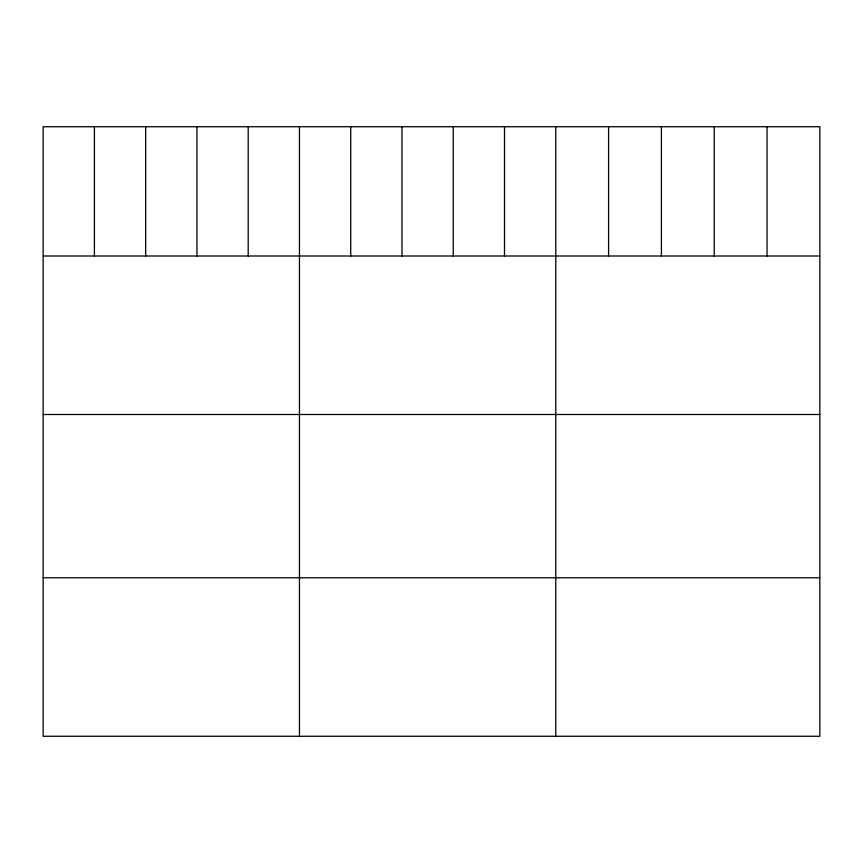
<?xml version="1.0" encoding="UTF-8"?>
<svg xmlns="http://www.w3.org/2000/svg" width="863" height="863" viewBox="0 0 863 863"><rect width="100%" height="100%" fill="white"/><g stroke="black" fill="none" stroke-linecap="round" stroke-linejoin="round"><path stroke-width="1.29" d="M819.85 255.998L819.85 736.268L43.15 736.268L43.15 126.732L819.85 126.732L819.85 255.998L43.15 255.998M43.15 414.488L819.85 414.488M43.15 577.779L819.85 577.779M767.034 126.732L767.034 255.998M714.219 126.732L714.219 255.998M661.403 126.732L661.403 255.998M608.588 126.732L608.588 255.998M555.772 126.732L555.772 736.268M504.51 126.732L504.51 255.998M453.248 126.732L453.248 255.998M401.985 126.732L401.985 255.998M350.723 126.732L350.723 255.998M299.461 126.732L299.461 736.268M248.199 126.732L248.199 255.998M196.937 126.732L196.937 255.998M145.674 126.732L145.674 255.998M94.412 126.732L94.412 255.998"/></g></svg>
